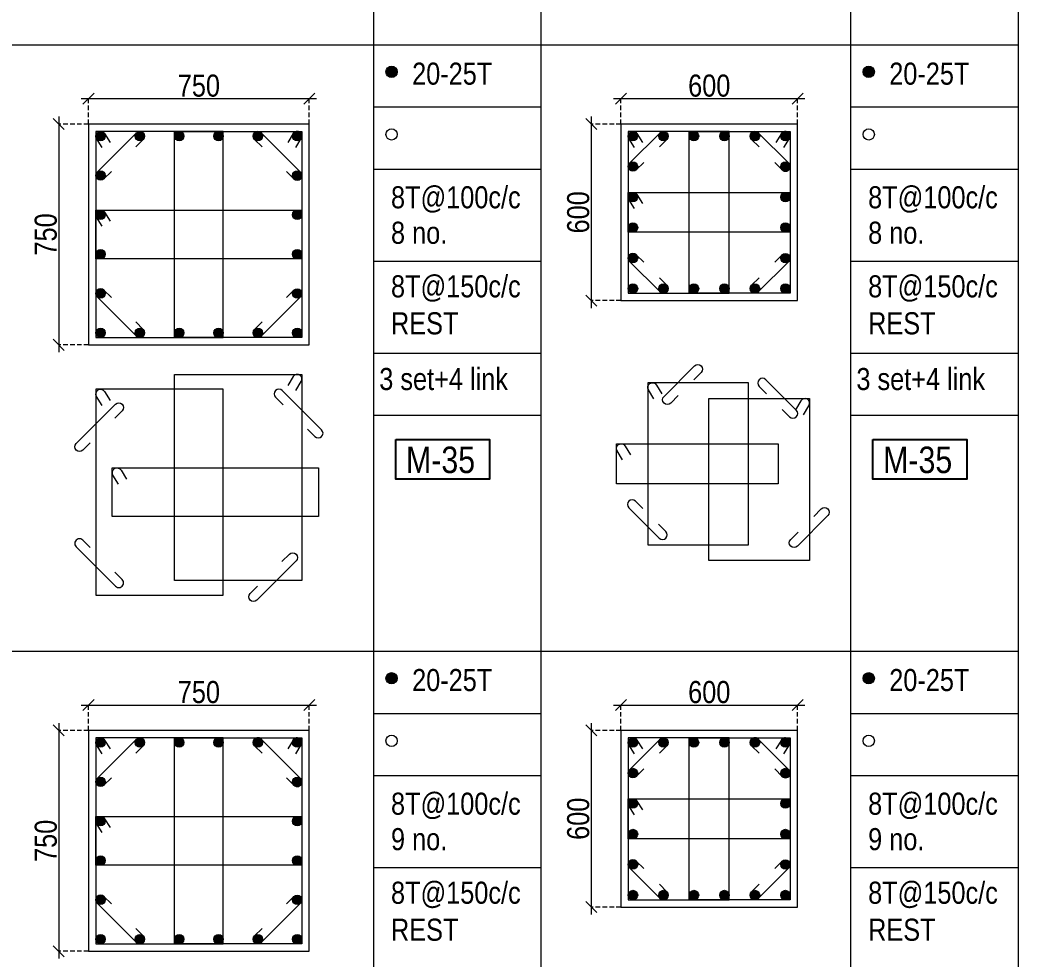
# Model space of a CAD drawing. Header units: millimetres. Extents: x 1112055 to 3390982, y -148532 to 766891.
# Drawn here: x 2362437 to 2375998, y 639313 to 652073 of the extents above; entities that cross this region are included whole.
import ezdxf
from ezdxf.enums import TextEntityAlignment as Align

# ---------------------------------------------------------------- set-up
doc = ezdxf.new("R2010")
doc.units = ezdxf.units.MM
doc.header["$PDMODE"] = 35
doc.header["$PDSIZE"] = -25
doc.linetypes.add('DASHED2', pattern=[0.375, 0.25, -0.125])
doc.linetypes.add('Hidden', pattern=[9.525, 6.35, -3.175])
for name, color, linetype, lineweight in [('B COL. SIZE DIM', 220, 'Continuous', 25), ('B COLSCH', 204, 'Continuous', 20), ('B COLUMN', 1, 'Hidden', 9), ('B STEEL', 34, 'Continuous', 15)]:
    doc.layers.add(name, color=color, linetype=linetype, lineweight=lineweight)
doc.layers.add('B TEXT', color=7, linetype='Continuous')
doc.styles.add('dim inside', font='romans.shx', dxfattribs={"width": 0.8, "height": 125})
doc.styles.add('SWINC', font='swissc.ttf')
doc.dimstyles.new('dim inside', dxfattribs={"dimtxt": 125, "dimasz": 100, "dimexe": 0, "dimexo": 0, "dimgap": 10, "dimtad": 0, "dimdec": 0, "dimzin": 0, "dimdsep": 46, "dimtxsty": 'dim inside', "dimblk": 'SMALL', "dimcen": 0.09, "dimadec": 0, "dimazin": 0, "dimtfac": 1, "dimtdec": 0, "dimtofl": 0, "dimtmove": 0, "dimatfit": 3, "dimfxl": 1, "dimtolj": 1, "dimtzin": 0, "dimarcsym": 2})

# ---------------------------------------------------------------- blocks, each defined once
blk = doc.blocks.new('_Oblique')
at = {"color": 0, "linetype": 'ByBlock', "lineweight": -2}
blk.add_line((-0.5, -0.5), (0.5, 0.5), dxfattribs=at)
blk = doc.blocks.new('*D3290')
at = {"layer": 'B COL. SIZE DIM', "color": 250, "lineweight": 9, "ltscale": 250, "transparency": 16777216}
blk.add_line((2370502, 642764), (2373102, 642764), dxfattribs=at)
at = {"layer": 'B COL. SIZE DIM', "color": 250, "linetype": 'DASHED2', "lineweight": 9, "ltscale": 250, "transparency": 16777216}
for p, q in [((2370602, 642419), (2370602, 642764)), ((2373002, 642419), (2373002, 642764))]:
    blk.add_line(p, q, dxfattribs=at)
at = {"layer": 'Defpoints', "color": 0, "transparency": 16777216}
for p in [(2373002, 642764), (2370602, 642419), (2373002, 642419)]:
    blk.add_point(p, dxfattribs=at)
at = {"layer": 'B COL. SIZE DIM', "color": 250, "lineweight": 9, "transparency": 16777216, "xscale": 150, "yscale": 150, "zscale": 150, "rotation": 180}
blk.add_blockref('_Oblique', (2370602, 642764), dxfattribs=at)
at = {"layer": 'B COL. SIZE DIM', "color": 250, "lineweight": 9, "transparency": 16777216, "xscale": 150, "yscale": 150, "zscale": 150}
blk.add_blockref('_Oblique', (2373002, 642764), dxfattribs=at)
at = {"layer": 'B COL. SIZE DIM', "color": 6, "transparency": 16777216, "insert": (2371802, 642939), "char_height": 300, "attachment_point": 5, "style": 'SWINC'}
blk.add_mtext('\\A1;600', dxfattribs=at)
blk = doc.blocks.new('*D3291')
at = {"layer": 'B COL. SIZE DIM', "color": 250, "lineweight": 9, "ltscale": 250, "transparency": 16777216}
blk.add_line((2370198, 642519), (2370198, 639919), dxfattribs=at)
at = {"layer": 'B COL. SIZE DIM', "color": 250, "linetype": 'DASHED2', "lineweight": 9, "ltscale": 250, "transparency": 16777216}
for p, q in [((2370602, 642419), (2370198, 642419)), ((2370602, 640019), (2370198, 640019))]:
    blk.add_line(p, q, dxfattribs=at)
at = {"layer": 'Defpoints', "color": 0, "transparency": 16777216}
for p in [(2370602, 642419), (2370198, 640019), (2370602, 640019)]:
    blk.add_point(p, dxfattribs=at)
at = {"layer": 'B COL. SIZE DIM', "color": 250, "lineweight": 9, "transparency": 16777216, "xscale": 150, "yscale": 150, "zscale": 150}
for p, rotation in [((2370198, 642419), 90), ((2370198, 640019), 270)]:
    blk.add_blockref('_Oblique', p, dxfattribs=dict(at, rotation=rotation))
at = {"layer": 'B COL. SIZE DIM', "color": 6, "transparency": 16777216, "insert": (2370023, 641219), "char_height": 300, "attachment_point": 5, "rotation": 90, "style": 'SWINC'}
blk.add_mtext('\\A1;600', dxfattribs=at)
blk = doc.blocks.new('*D3292')
at = {"layer": 'B COL. SIZE DIM', "color": 250, "lineweight": 9, "ltscale": 250, "transparency": 16777216}
blk.add_line((2370502, 651004), (2373102, 651004), dxfattribs=at)
at = {"layer": 'B COL. SIZE DIM', "color": 250, "linetype": 'DASHED2', "lineweight": 9, "ltscale": 250, "transparency": 16777216}
for p, q in [((2370602, 650659), (2370602, 651004)), ((2373002, 650659), (2373002, 651004))]:
    blk.add_line(p, q, dxfattribs=at)
at = {"layer": 'Defpoints', "color": 0, "transparency": 16777216}
for p in [(2373002, 651004), (2370602, 650659), (2373002, 650659)]:
    blk.add_point(p, dxfattribs=at)
at = {"layer": 'B COL. SIZE DIM', "color": 250, "lineweight": 9, "transparency": 16777216, "xscale": 150, "yscale": 150, "zscale": 150, "rotation": 180}
blk.add_blockref('_Oblique', (2370602, 651004), dxfattribs=at)
at = {"layer": 'B COL. SIZE DIM', "color": 250, "lineweight": 9, "transparency": 16777216, "xscale": 150, "yscale": 150, "zscale": 150}
blk.add_blockref('_Oblique', (2373002, 651004), dxfattribs=at)
at = {"layer": 'B COL. SIZE DIM', "color": 6, "transparency": 16777216, "insert": (2371802, 651179), "char_height": 300, "attachment_point": 5, "style": 'SWINC'}
blk.add_mtext('\\A1;600', dxfattribs=at)
blk = doc.blocks.new('*D3293')
at = {"layer": 'B COL. SIZE DIM', "color": 250, "lineweight": 9, "ltscale": 250, "transparency": 16777216}
blk.add_line((2370198, 650759), (2370198, 648159), dxfattribs=at)
at = {"layer": 'B COL. SIZE DIM', "color": 250, "linetype": 'DASHED2', "lineweight": 9, "ltscale": 250, "transparency": 16777216}
for p, q in [((2370602, 650659), (2370198, 650659)), ((2370602, 648259), (2370198, 648259))]:
    blk.add_line(p, q, dxfattribs=at)
at = {"layer": 'Defpoints', "color": 0, "transparency": 16777216}
for p in [(2370602, 650659), (2370198, 648259), (2370602, 648259)]:
    blk.add_point(p, dxfattribs=at)
at = {"layer": 'B COL. SIZE DIM', "color": 250, "lineweight": 9, "transparency": 16777216, "xscale": 150, "yscale": 150, "zscale": 150}
for p, rotation in [((2370198, 650659), 90), ((2370198, 648259), 270)]:
    blk.add_blockref('_Oblique', p, dxfattribs=dict(at, rotation=rotation))
at = {"layer": 'B COL. SIZE DIM', "color": 6, "transparency": 16777216, "insert": (2370023, 649459), "char_height": 300, "attachment_point": 5, "rotation": 90, "style": 'SWINC'}
blk.add_mtext('\\A1;600', dxfattribs=at)
blk = doc.blocks.new('*D3302')
at = {"layer": 'B COL. SIZE DIM', "color": 250, "lineweight": 9, "ltscale": 250, "transparency": 16777216}
blk.add_line((2363268, 642764), (2366468, 642764), dxfattribs=at)
at = {"layer": 'B COL. SIZE DIM', "color": 250, "linetype": 'DASHED2', "lineweight": 9, "ltscale": 250, "transparency": 16777216}
for p, q in [((2363368, 642419), (2363368, 642764)), ((2366368, 642419), (2366368, 642764))]:
    blk.add_line(p, q, dxfattribs=at)
at = {"layer": 'Defpoints', "color": 0, "transparency": 16777216}
for p in [(2366368, 642764), (2363368, 642419), (2366368, 642419)]:
    blk.add_point(p, dxfattribs=at)
at = {"layer": 'B COL. SIZE DIM', "color": 250, "lineweight": 9, "transparency": 16777216, "xscale": 150, "yscale": 150, "zscale": 150, "rotation": 180}
blk.add_blockref('_Oblique', (2363368, 642764), dxfattribs=at)
at = {"layer": 'B COL. SIZE DIM', "color": 250, "lineweight": 9, "transparency": 16777216, "xscale": 150, "yscale": 150, "zscale": 150}
blk.add_blockref('_Oblique', (2366368, 642764), dxfattribs=at)
at = {"layer": 'B COL. SIZE DIM', "color": 6, "transparency": 16777216, "insert": (2364868, 642939), "char_height": 300, "attachment_point": 5, "style": 'SWINC'}
blk.add_mtext('\\A1;750', dxfattribs=at)
blk = doc.blocks.new('*D3303')
at = {"layer": 'B COL. SIZE DIM', "color": 250, "lineweight": 9, "ltscale": 250, "transparency": 16777216}
blk.add_line((2362964, 642519), (2362964, 639319), dxfattribs=at)
at = {"layer": 'B COL. SIZE DIM', "color": 250, "linetype": 'DASHED2', "lineweight": 9, "ltscale": 250, "transparency": 16777216}
for p, q in [((2363368, 642419), (2362964, 642419)), ((2363368, 639419), (2362964, 639419))]:
    blk.add_line(p, q, dxfattribs=at)
at = {"layer": 'Defpoints', "color": 0, "transparency": 16777216}
for p in [(2363368, 642419), (2362964, 639419), (2363368, 639419)]:
    blk.add_point(p, dxfattribs=at)
at = {"layer": 'B COL. SIZE DIM', "color": 250, "lineweight": 9, "transparency": 16777216, "xscale": 150, "yscale": 150, "zscale": 150}
for p, rotation in [((2362964, 642419), 90), ((2362964, 639419), 270)]:
    blk.add_blockref('_Oblique', p, dxfattribs=dict(at, rotation=rotation))
at = {"layer": 'B COL. SIZE DIM', "color": 6, "transparency": 16777216, "insert": (2362789, 640919), "char_height": 300, "attachment_point": 5, "rotation": 90, "style": 'SWINC'}
blk.add_mtext('\\A1;750', dxfattribs=at)
blk = doc.blocks.new('*D3304')
at = {"layer": 'B COL. SIZE DIM', "color": 250, "lineweight": 9, "ltscale": 250, "transparency": 16777216}
blk.add_line((2363268, 651004), (2366468, 651004), dxfattribs=at)
at = {"layer": 'B COL. SIZE DIM', "color": 250, "linetype": 'DASHED2', "lineweight": 9, "ltscale": 250, "transparency": 16777216}
for p, q in [((2363368, 650659), (2363368, 651004)), ((2366368, 650659), (2366368, 651004))]:
    blk.add_line(p, q, dxfattribs=at)
at = {"layer": 'Defpoints', "color": 0, "transparency": 16777216}
for p in [(2366368, 651004), (2363368, 650659), (2366368, 650659)]:
    blk.add_point(p, dxfattribs=at)
at = {"layer": 'B COL. SIZE DIM', "color": 250, "lineweight": 9, "transparency": 16777216, "xscale": 150, "yscale": 150, "zscale": 150, "rotation": 180}
blk.add_blockref('_Oblique', (2363368, 651004), dxfattribs=at)
at = {"layer": 'B COL. SIZE DIM', "color": 250, "lineweight": 9, "transparency": 16777216, "xscale": 150, "yscale": 150, "zscale": 150}
blk.add_blockref('_Oblique', (2366368, 651004), dxfattribs=at)
at = {"layer": 'B COL. SIZE DIM', "color": 6, "transparency": 16777216, "insert": (2364868, 651179), "char_height": 300, "attachment_point": 5, "style": 'SWINC'}
blk.add_mtext('\\A1;750', dxfattribs=at)
blk = doc.blocks.new('*D3305')
at = {"layer": 'B COL. SIZE DIM', "color": 250, "lineweight": 9, "ltscale": 250, "transparency": 16777216}
blk.add_line((2362964, 650759), (2362964, 647559), dxfattribs=at)
at = {"layer": 'B COL. SIZE DIM', "color": 250, "linetype": 'DASHED2', "lineweight": 9, "ltscale": 250, "transparency": 16777216}
for p, q in [((2363368, 650659), (2362964, 650659)), ((2363368, 647659), (2362964, 647659))]:
    blk.add_line(p, q, dxfattribs=at)
at = {"layer": 'Defpoints', "color": 0, "transparency": 16777216}
for p in [(2363368, 650659), (2362964, 647659), (2363368, 647659)]:
    blk.add_point(p, dxfattribs=at)
at = {"layer": 'B COL. SIZE DIM', "color": 250, "lineweight": 9, "transparency": 16777216, "xscale": 150, "yscale": 150, "zscale": 150}
for p, rotation in [((2362964, 650659), 90), ((2362964, 647659), 270)]:
    blk.add_blockref('_Oblique', p, dxfattribs=dict(at, rotation=rotation))
at = {"layer": 'B COL. SIZE DIM', "color": 6, "transparency": 16777216, "insert": (2362789, 649159), "char_height": 300, "attachment_point": 5, "rotation": 90, "style": 'SWINC'}
blk.add_mtext('\\A1;750', dxfattribs=at)

msp = doc.modelspace()

# ---------------------------------------------------------------- hatches: boundary and pattern name
at = {"layer": 'B STEEL', "lineweight": 9, "ltscale": 0.5}
h = msp.add_hatch(color=34, dxfattribs=at)
edge = h.paths.add_edge_path()
edge.add_arc((2367486.5, 651368.1), 76.8, 0, 360)
h = msp.add_hatch(color=34, dxfattribs=at)
edge = h.paths.add_edge_path()
edge.add_arc((2373969.5, 651368.1), 76.8, 0, 360)
h = msp.add_hatch(color=34, dxfattribs=at)
edge = h.paths.add_edge_path()
edge.add_arc((2363532.2, 650494.9), 64, 0, 360)
at = {"layer": 'B STEEL'}
h = msp.add_hatch(color=34, dxfattribs=at)
edge = h.paths.add_edge_path()
edge.add_arc((2364066.6, 650494.9), 64, 0, 360)
h = msp.add_hatch(color=34, dxfattribs=at)
edge = h.paths.add_edge_path()
edge.add_arc((2364601, 650494.9), 64, 0, 360)
h = msp.add_hatch(color=34, dxfattribs=at)
edge = h.paths.add_edge_path()
edge.add_arc((2365135.4, 650494.9), 64, 0, 360)
h = msp.add_hatch(color=34, dxfattribs=at)
edge = h.paths.add_edge_path()
edge.add_arc((2365669.8, 650494.9), 64, 0, 360)
at = {"layer": 'B STEEL', "lineweight": 9, "ltscale": 0.5}
h = msp.add_hatch(color=34, dxfattribs=at)
edge = h.paths.add_edge_path()
edge.add_arc((2366204.2, 650494.9), 64, 180, 540, ccw=False)
h = msp.add_hatch(color=34, dxfattribs=at)
edge = h.paths.add_edge_path()
edge.add_arc((2370765.7, 650494.9), 64, 0, 360)
h = msp.add_hatch(color=34, dxfattribs=at)
edge = h.paths.add_edge_path()
edge.add_arc((2371180.1, 650494.9), 64, 180, 540, ccw=False)
at = {"layer": 'B STEEL'}
h = msp.add_hatch(color=34, dxfattribs=at)
edge = h.paths.add_edge_path()
edge.add_arc((2371594.5, 650494.9), 64, 0, 360)
h = msp.add_hatch(color=34, dxfattribs=at)
edge = h.paths.add_edge_path()
edge.add_arc((2372008.9, 650494.9), 64, 0, 360)
at = {"layer": 'B STEEL', "lineweight": 9, "ltscale": 0.5}
h = msp.add_hatch(color=34, dxfattribs=at)
edge = h.paths.add_edge_path()
edge.add_arc((2372423.3, 650494.9), 64, 180, 540, ccw=False)
h = msp.add_hatch(color=34, dxfattribs=at)
edge = h.paths.add_edge_path()
edge.add_arc((2372837.7, 650494.9), 64, 180, 540, ccw=False)
h = msp.add_hatch(color=34, dxfattribs=at)
edge = h.paths.add_edge_path()
edge.add_arc((2370765.7, 650080.5), 64, 0, 360)
h = msp.add_hatch(color=34, dxfattribs=at)
edge = h.paths.add_edge_path()
edge.add_arc((2372837.7, 650080.5), 64, 180, 540, ccw=False)
at = {"layer": 'B STEEL'}
h = msp.add_hatch(color=34, dxfattribs=at)
edge = h.paths.add_edge_path()
edge.add_arc((2363532.2, 649960.5), 64, 0, 360)
h = msp.add_hatch(color=34, dxfattribs=at)
edge = h.paths.add_edge_path()
edge.add_arc((2366204.2, 649960.5), 64, 0, 360)
h = msp.add_hatch(color=34, dxfattribs=at)
edge = h.paths.add_edge_path()
edge.add_arc((2370765.7, 649666.1), 64, 0, 360)
h = msp.add_hatch(color=34, dxfattribs=at)
edge = h.paths.add_edge_path()
edge.add_arc((2372837.7, 649666.1), 64, 0, 360)
h = msp.add_hatch(color=34, dxfattribs=at)
edge = h.paths.add_edge_path()
edge.add_arc((2363532.2, 649426.1), 64, 0, 360)
h = msp.add_hatch(color=34, dxfattribs=at)
edge = h.paths.add_edge_path()
edge.add_arc((2366204.2, 649426.1), 64, 0, 360)
h = msp.add_hatch(color=34, dxfattribs=at)
edge = h.paths.add_edge_path()
edge.add_arc((2370765.7, 649251.7), 64, 0, 360)
h = msp.add_hatch(color=34, dxfattribs=at)
edge = h.paths.add_edge_path()
edge.add_arc((2372837.7, 649251.7), 64, 0, 360)
h = msp.add_hatch(color=34, dxfattribs=at)
edge = h.paths.add_edge_path()
edge.add_arc((2363532.2, 648891.7), 64, 0, 360)
h = msp.add_hatch(color=34, dxfattribs=at)
edge = h.paths.add_edge_path()
edge.add_arc((2366204.2, 648891.7), 64, 0, 360)
at = {"layer": 'B STEEL', "lineweight": 9, "ltscale": 0.5}
h = msp.add_hatch(color=34, dxfattribs=at)
edge = h.paths.add_edge_path()
edge.add_arc((2370765.7, 648837.4), 64, 0, 360)
h = msp.add_hatch(color=34, dxfattribs=at)
edge = h.paths.add_edge_path()
edge.add_arc((2372837.7, 648837.4), 64, 180, 540, ccw=False)
h = msp.add_hatch(color=34, dxfattribs=at)
edge = h.paths.add_edge_path()
edge.add_arc((2370765.7, 648423), 64, 0, 360, ccw=False)
h = msp.add_hatch(color=34, dxfattribs=at)
edge = h.paths.add_edge_path()
edge.add_arc((2371180.1, 648423), 64, -180, 180)
at = {"layer": 'B STEEL'}
h = msp.add_hatch(color=34, dxfattribs=at)
edge = h.paths.add_edge_path()
edge.add_arc((2371594.5, 648423), 64, 0, 360)
h = msp.add_hatch(color=34, dxfattribs=at)
edge = h.paths.add_edge_path()
edge.add_arc((2372008.9, 648423), 64, 0, 360)
at = {"layer": 'B STEEL', "lineweight": 9, "ltscale": 0.5}
h = msp.add_hatch(color=34, dxfattribs=at)
edge = h.paths.add_edge_path()
edge.add_arc((2372423.3, 648423), 64, -180, 180)
h = msp.add_hatch(color=34, dxfattribs=at)
edge = h.paths.add_edge_path()
edge.add_arc((2372837.7, 648423), 64, -180, 180)
at = {"layer": 'B STEEL'}
h = msp.add_hatch(color=34, dxfattribs=at)
edge = h.paths.add_edge_path()
edge.add_arc((2363532.2, 648357.4), 64, 0, 360)
h = msp.add_hatch(color=34, dxfattribs=at)
edge = h.paths.add_edge_path()
edge.add_arc((2366204.2, 648357.4), 64, 0, 360)
at = {"layer": 'B STEEL', "lineweight": 9, "ltscale": 0.5}
h = msp.add_hatch(color=34, dxfattribs=at)
edge = h.paths.add_edge_path()
edge.add_arc((2363532.2, 647823), 64, 0, 360, ccw=False)
at = {"layer": 'B STEEL'}
h = msp.add_hatch(color=34, dxfattribs=at)
edge = h.paths.add_edge_path()
edge.add_arc((2364066.6, 647823), 64, 0, 360)
h = msp.add_hatch(color=34, dxfattribs=at)
edge = h.paths.add_edge_path()
edge.add_arc((2364601, 647823), 64, 0, 360)
h = msp.add_hatch(color=34, dxfattribs=at)
edge = h.paths.add_edge_path()
edge.add_arc((2365135.4, 647823), 64, 0, 360)
h = msp.add_hatch(color=34, dxfattribs=at)
edge = h.paths.add_edge_path()
edge.add_arc((2365669.8, 647823), 64, 0, 360)
at = {"layer": 'B STEEL', "lineweight": 9, "ltscale": 0.5}
h = msp.add_hatch(color=34, dxfattribs=at)
edge = h.paths.add_edge_path()
edge.add_arc((2366204.2, 647823), 64, -180, 180)
h = msp.add_hatch(color=34, dxfattribs=at)
edge = h.paths.add_edge_path()
edge.add_arc((2367486.5, 643128.3), 76.8, 0, 360)
h = msp.add_hatch(color=34, dxfattribs=at)
edge = h.paths.add_edge_path()
edge.add_arc((2373969.5, 643128.3), 76.8, 0, 360)
h = msp.add_hatch(color=34, dxfattribs=at)
edge = h.paths.add_edge_path()
edge.add_arc((2363532.2, 642255.1), 64, 0, 360)
at = {"layer": 'B STEEL'}
h = msp.add_hatch(color=34, dxfattribs=at)
edge = h.paths.add_edge_path()
edge.add_arc((2364066.6, 642255.1), 64, 0, 360)
h = msp.add_hatch(color=34, dxfattribs=at)
edge = h.paths.add_edge_path()
edge.add_arc((2364601, 642255.1), 64, 0, 360)
h = msp.add_hatch(color=34, dxfattribs=at)
edge = h.paths.add_edge_path()
edge.add_arc((2365135.4, 642255.1), 64, 0, 360)
h = msp.add_hatch(color=34, dxfattribs=at)
edge = h.paths.add_edge_path()
edge.add_arc((2365669.8, 642255.1), 64, 0, 360)
at = {"layer": 'B STEEL', "lineweight": 9, "ltscale": 0.5}
h = msp.add_hatch(color=34, dxfattribs=at)
edge = h.paths.add_edge_path()
edge.add_arc((2366204.2, 642255.1), 64, 180, 540, ccw=False)
h = msp.add_hatch(color=34, dxfattribs=at)
edge = h.paths.add_edge_path()
edge.add_arc((2370765.7, 642255.1), 64, 0, 360)
h = msp.add_hatch(color=34, dxfattribs=at)
edge = h.paths.add_edge_path()
edge.add_arc((2371180.1, 642255.1), 64, 180, 540, ccw=False)
at = {"layer": 'B STEEL'}
h = msp.add_hatch(color=34, dxfattribs=at)
edge = h.paths.add_edge_path()
edge.add_arc((2371594.5, 642255.1), 64, 0, 360)
h = msp.add_hatch(color=34, dxfattribs=at)
edge = h.paths.add_edge_path()
edge.add_arc((2372008.9, 642255.1), 64, 0, 360)
at = {"layer": 'B STEEL', "lineweight": 9, "ltscale": 0.5}
h = msp.add_hatch(color=34, dxfattribs=at)
edge = h.paths.add_edge_path()
edge.add_arc((2372423.3, 642255.1), 64, 180, 540, ccw=False)
h = msp.add_hatch(color=34, dxfattribs=at)
edge = h.paths.add_edge_path()
edge.add_arc((2372837.7, 642255.1), 64, 180, 540, ccw=False)
h = msp.add_hatch(color=34, dxfattribs=at)
edge = h.paths.add_edge_path()
edge.add_arc((2370765.7, 641840.7), 64, 0, 360)
h = msp.add_hatch(color=34, dxfattribs=at)
edge = h.paths.add_edge_path()
edge.add_arc((2372837.7, 641840.7), 64, 180, 540, ccw=False)
at = {"layer": 'B STEEL'}
h = msp.add_hatch(color=34, dxfattribs=at)
edge = h.paths.add_edge_path()
edge.add_arc((2363532.2, 641720.7), 64, 0, 360)
h = msp.add_hatch(color=34, dxfattribs=at)
edge = h.paths.add_edge_path()
edge.add_arc((2366204.2, 641720.7), 64, 0, 360)
h = msp.add_hatch(color=34, dxfattribs=at)
edge = h.paths.add_edge_path()
edge.add_arc((2370765.7, 641426.3), 64, 0, 360)
h = msp.add_hatch(color=34, dxfattribs=at)
edge = h.paths.add_edge_path()
edge.add_arc((2372837.7, 641426.3), 64, 0, 360)
h = msp.add_hatch(color=34, dxfattribs=at)
edge = h.paths.add_edge_path()
edge.add_arc((2363532.2, 641186.3), 64, 0, 360)
h = msp.add_hatch(color=34, dxfattribs=at)
edge = h.paths.add_edge_path()
edge.add_arc((2366204.2, 641186.3), 64, 0, 360)
h = msp.add_hatch(color=34, dxfattribs=at)
edge = h.paths.add_edge_path()
edge.add_arc((2370765.7, 641011.9), 64, 0, 360)
h = msp.add_hatch(color=34, dxfattribs=at)
edge = h.paths.add_edge_path()
edge.add_arc((2372837.7, 641011.9), 64, 0, 360)
h = msp.add_hatch(color=34, dxfattribs=at)
edge = h.paths.add_edge_path()
edge.add_arc((2363532.2, 640651.9), 64, 0, 360)
h = msp.add_hatch(color=34, dxfattribs=at)
edge = h.paths.add_edge_path()
edge.add_arc((2366204.2, 640651.9), 64, 0, 360)
at = {"layer": 'B STEEL', "lineweight": 9, "ltscale": 0.5}
h = msp.add_hatch(color=34, dxfattribs=at)
edge = h.paths.add_edge_path()
edge.add_arc((2370765.7, 640597.5), 64, 0, 360)
h = msp.add_hatch(color=34, dxfattribs=at)
edge = h.paths.add_edge_path()
edge.add_arc((2372837.7, 640597.5), 64, 180, 540, ccw=False)
h = msp.add_hatch(color=34, dxfattribs=at)
edge = h.paths.add_edge_path()
edge.add_arc((2370765.7, 640183.1), 64, 0, 360, ccw=False)
h = msp.add_hatch(color=34, dxfattribs=at)
edge = h.paths.add_edge_path()
edge.add_arc((2371180.1, 640183.1), 64, -180, 180)
at = {"layer": 'B STEEL'}
h = msp.add_hatch(color=34, dxfattribs=at)
edge = h.paths.add_edge_path()
edge.add_arc((2371594.5, 640183.1), 64, 0, 360)
h = msp.add_hatch(color=34, dxfattribs=at)
edge = h.paths.add_edge_path()
edge.add_arc((2372008.9, 640183.1), 64, 0, 360)
at = {"layer": 'B STEEL', "lineweight": 9, "ltscale": 0.5}
h = msp.add_hatch(color=34, dxfattribs=at)
edge = h.paths.add_edge_path()
edge.add_arc((2372423.3, 640183.1), 64, -180, 180)
h = msp.add_hatch(color=34, dxfattribs=at)
edge = h.paths.add_edge_path()
edge.add_arc((2372837.7, 640183.1), 64, -180, 180)
at = {"layer": 'B STEEL'}
h = msp.add_hatch(color=34, dxfattribs=at)
edge = h.paths.add_edge_path()
edge.add_arc((2363532.2, 640117.5), 64, 0, 360)
h = msp.add_hatch(color=34, dxfattribs=at)
edge = h.paths.add_edge_path()
edge.add_arc((2366204.2, 640117.5), 64, 0, 360)
at = {"layer": 'B STEEL', "lineweight": 9, "ltscale": 0.5}
h = msp.add_hatch(color=34, dxfattribs=at)
edge = h.paths.add_edge_path()
edge.add_arc((2363532.2, 639583.1), 64, 0, 360, ccw=False)
at = {"layer": 'B STEEL'}
h = msp.add_hatch(color=34, dxfattribs=at)
edge = h.paths.add_edge_path()
edge.add_arc((2364066.6, 639583.1), 64, 0, 360)
h = msp.add_hatch(color=34, dxfattribs=at)
edge = h.paths.add_edge_path()
edge.add_arc((2364601, 639583.1), 64, 0, 360)
h = msp.add_hatch(color=34, dxfattribs=at)
edge = h.paths.add_edge_path()
edge.add_arc((2365135.4, 639583.1), 64, 0, 360)
h = msp.add_hatch(color=34, dxfattribs=at)
edge = h.paths.add_edge_path()
edge.add_arc((2365669.8, 639583.1), 64, 0, 360)
at = {"layer": 'B STEEL', "lineweight": 9, "ltscale": 0.5}
h = msp.add_hatch(color=34, dxfattribs=at)
edge = h.paths.add_edge_path()
edge.add_arc((2366204.2, 639583.1), 64, -180, 180)

# ---------------------------------------------------------------- linework, layer by layer
at = {"layer": 'B COLSCH', "color": 250, "lineweight": 0}
for p, q in [((2375997.6, 677775), (2375997.6, 618141.8)), ((2367240.3, 676456), (2367240.3, 627016.9)), ((2369514.6, 676456), (2369514.6, 618141.8)), ((2373723.2, 676456), (2373723.2, 627016.9)), ((2203002.6, 651736.4), (2375997.6, 651736.4)), ((2367240.3, 650891.4), (2369514.6, 650891.4)), ((2373723.2, 650891.4), (2375997.6, 650891.4)), ((2367240.3, 650046.4), (2369514.6, 650046.4)), ((2373723.2, 650046.4), (2375997.6, 650046.4)), ((2367240.3, 648796.7), (2369514.6, 648796.7)), ((2373723.2, 648796.7), (2375997.6, 648796.7)), ((2367240.3, 647546.9), (2369514.6, 647546.9)), ((2373723.2, 647546.9), (2375997.6, 647546.9)), ((2367240.3, 646701.9), (2369514.6, 646701.9)), ((2373723.2, 646701.9), (2375997.6, 646701.9)), ((2203002.6, 643496.6), (2375997.6, 643496.6)), ((2367240.3, 642651.6), (2369514.6, 642651.6)), ((2373723.2, 642651.6), (2375997.6, 642651.6)), ((2367240.3, 641806.6), (2369514.6, 641806.6)), ((2373723.2, 641806.6), (2375997.6, 641806.6)), ((2367240.3, 640556.8), (2369514.6, 640556.8)), ((2373723.2, 640556.8), (2375997.6, 640556.8))]:
    msp.add_line(p, q, dxfattribs=at)
at = {"layer": 'B COLUMN', "color": 1, "linetype": 'ByBlock', "lineweight": 20}
for points in [[(2363368.2, 647658.9), (2366368.2, 647658.9), (2366368.2, 650658.9), (2363368.2, 650658.9)], [(2370601.7, 648258.9), (2373001.7, 648258.9), (2373001.7, 650658.9), (2370601.7, 650658.9)], [(2363368.2, 639419.1), (2366368.2, 639419.1), (2366368.2, 642419.1), (2363368.2, 642419.1)], [(2370601.7, 640019.1), (2373001.7, 640019.1), (2373001.7, 642419.1), (2370601.7, 642419.1)]]:
    msp.add_lwpolyline(points, close=True, dxfattribs=at)
at = {"layer": 'B STEEL', "color": 34, "lineweight": 9, "ltscale": 0.5}
for points in [[(2363468.2, 647758.9), (2365199.4, 647758.9), (2365199.4, 650558.9), (2363468.2, 650558.9)], [(2366268.2, 647758.9), (2364537, 647758.9), (2364537, 650558.9), (2366268.2, 650558.9)], [(2370701.7, 648358.9), (2372072.9, 648358.9), (2372072.9, 650558.9), (2370701.7, 650558.9)], [(2372901.7, 648358.9), (2371530.5, 648358.9), (2371530.5, 650558.9), (2372901.7, 650558.9)], [(2370701.7, 649730.2), (2372901.7, 649730.2), (2372901.7, 649187.7), (2370701.7, 649187.7)], [(2363468.2, 649490.2), (2366268.2, 649490.2), (2366268.2, 648827.7), (2363468.2, 648827.7)], [(2366268.2, 644457.8), (2364537, 644457.8), (2364537, 647257.8), (2366268.2, 647257.8)], [(2370965.7, 644943.4), (2372336.9, 644943.4), (2372336.9, 647143.4), (2370965.7, 647143.4)], [(2363468.2, 644255.4), (2365199.4, 644255.4), (2365199.4, 647055.4), (2363468.2, 647055.4)], [(2373165.7, 644728.8), (2371794.5, 644728.8), (2371794.5, 646928.8), (2373165.7, 646928.8)], [(2370539.8, 646314.6), (2372739.8, 646314.6), (2372739.8, 645772.1), (2370539.8, 645772.1)], [(2363691.3, 645986.6), (2366491.3, 645986.6), (2366491.3, 645324.2), (2363691.3, 645324.2)], [(2363468.2, 639519.1), (2365199.4, 639519.1), (2365199.4, 642319.1), (2363468.2, 642319.1)], [(2366268.2, 639519.1), (2364537, 639519.1), (2364537, 642319.1), (2366268.2, 642319.1)], [(2370701.7, 640119.1), (2372072.9, 640119.1), (2372072.9, 642319.1), (2370701.7, 642319.1)], [(2372901.7, 640119.1), (2371530.5, 640119.1), (2371530.5, 642319.1), (2372901.7, 642319.1)], [(2370701.7, 641490.3), (2372901.7, 641490.3), (2372901.7, 640947.9), (2370701.7, 640947.9)], [(2363468.2, 641250.3), (2366268.2, 641250.3), (2366268.2, 640587.9), (2363468.2, 640587.9)]]:
    msp.add_lwpolyline(points, close=True, dxfattribs=at)
for points in [[(2363552.4, 650339.9), (2363477.7, 650461.4, -1), (2363586.7, 650528.5), (2363661.5, 650407)], [(2363678.3, 650016.1), (2363577.5, 649915.3, -1), (2363486.9, 650005.8), (2364021.3, 650540.2, -1), (2364111.9, 650449.7), (2364011, 650348.8)], [(2366058, 650016.1), (2366158.9, 649915.3, 1), (2366249.4, 650005.8), (2365715, 650540.2, 1), (2365624.5, 650449.7), (2365725.4, 650348.8)], [(2366183.9, 650339.9), (2366258.7, 650461.4, 1), (2366149.6, 650528.5), (2366074.9, 650407)], [(2370786, 650339.9), (2370711.2, 650461.4, -1), (2370820.3, 650528.5), (2370895, 650407)], [(2370911.9, 650136.1), (2370811, 650035.3, -1), (2370720.5, 650125.8), (2371134.9, 650540.2, -1), (2371225.4, 650449.7), (2371124.5, 650348.8)], [(2372691.6, 650136.1), (2372792.4, 650035.3, 1), (2372883, 650125.8), (2372468.6, 650540.2, 1), (2372378, 650449.7), (2372478.9, 650348.8)], [(2372817.5, 650339.9), (2372892.2, 650461.4, 1), (2372783.2, 650528.5), (2372708.4, 650407)], [(2370786, 649511.1), (2370711.2, 649632.6, -1), (2370820.3, 649699.7), (2370895, 649578.2)], [(2363552.4, 649271.1), (2363477.7, 649392.6, -1), (2363586.7, 649459.7), (2363661.5, 649338.2)], [(2370911.9, 648781.8), (2370811, 648882.6, 1), (2370720.5, 648792.1), (2371134.9, 648377.7, 1), (2371225.4, 648468.2), (2371124.5, 648569.1)], [(2372691.6, 648781.8), (2372792.4, 648882.6, -1), (2372883, 648792.1), (2372468.6, 648377.7, -1), (2372378, 648468.2), (2372478.9, 648569.1)], [(2363678.3, 648301.8), (2363577.5, 648402.6, 1), (2363486.9, 648312.1), (2364021.3, 647777.7, 1), (2364111.9, 647868.2), (2364011, 647969.1)], [(2366058, 648301.8), (2366158.9, 648402.6, -1), (2366249.4, 648312.1), (2365715, 647777.7, -1), (2365624.5, 647868.2), (2365725.4, 647969.1)], [(2366183.9, 647038.7), (2366258.7, 647160.2, 1), (2366149.6, 647227.3), (2366074.9, 647105.8)], [(2371378.8, 646968.8), (2371277.9, 646867.9, -1), (2371187.4, 646958.5), (2371601.8, 647372.9, -1), (2371692.3, 647282.3), (2371591.5, 647181.5)], [(2371050, 646924.3), (2370975.2, 647045.8, -1), (2371084.3, 647112.9), (2371159, 646991.4)], [(2372793.4, 646781.3), (2372894.3, 646680.4, 1), (2372984.8, 646770.9), (2372570.4, 647185.3, 1), (2372479.9, 647094.8), (2372580.8, 646993.9)], [(2363552.4, 646836.3), (2363477.7, 646957.8, -1), (2363586.7, 647024.9), (2363661.5, 646903.4)], [(2366344, 646512.6), (2366444.8, 646411.7, 1), (2366535.4, 646502.2), (2366001, 647036.6, 1), (2365910.4, 646946.1), (2366011.3, 646845.2)], [(2363392.4, 646328), (2363291.5, 646227.1, -1), (2363201, 646317.7), (2363735.4, 646852, -1), (2363825.9, 646761.5), (2363725, 646660.6)], [(2373081.4, 646709.7), (2373156.2, 646831.2, 1), (2373047.2, 646898.3), (2372972.4, 646776.8)], [(2370624, 646095.5), (2370549.3, 646217, -1), (2370658.3, 646284.1), (2370733.1, 646162.6)], [(2363775.6, 645767.5), (2363700.8, 645889, -1), (2363809.9, 645956.1), (2363884.6, 645834.6)], [(2370899.7, 645435.1), (2370798.8, 645536, 1), (2370708.3, 645445.5), (2371122.7, 645031.1, 1), (2371213.2, 645121.6), (2371112.3, 645222.5)], [(2373222, 645327.2), (2373322.8, 645428.1, -1), (2373413.4, 645337.6), (2372999, 644923.2, -1), (2372908.4, 645013.7), (2373009.3, 645114.6)], [(2363392.4, 644903.7), (2363291.5, 645004.6, 1), (2363201, 644914), (2363735.4, 644379.6, 1), (2363825.9, 644470.2), (2363725, 644571)], [(2365996.5, 644712.6), (2366097.4, 644813.4, -1), (2366187.9, 644722.9), (2365653.5, 644188.5, -1), (2365563, 644279.1), (2365663.9, 644379.9)], [(2363552.4, 642100), (2363477.7, 642221.5, -1), (2363586.7, 642288.6), (2363661.5, 642167.2)], [(2363678.3, 641776.3), (2363577.5, 641675.4, -1), (2363486.9, 641766), (2364021.3, 642300.4, -1), (2364111.9, 642209.8), (2364011, 642108.9)], [(2366058, 641776.3), (2366158.9, 641675.4, 1), (2366249.4, 641766), (2365715, 642300.4, 1), (2365624.5, 642209.8), (2365725.4, 642108.9)], [(2366183.9, 642100), (2366258.7, 642221.5, 1), (2366149.6, 642288.6), (2366074.9, 642167.2)], [(2370786, 642100), (2370711.2, 642221.5, -1), (2370820.3, 642288.6), (2370895, 642167.2)], [(2370911.9, 641896.3), (2370811, 641795.4, -1), (2370720.5, 641886), (2371134.9, 642300.4, -1), (2371225.4, 642209.8), (2371124.5, 642108.9)], [(2372691.6, 641896.3), (2372792.4, 641795.4, 1), (2372883, 641886), (2372468.6, 642300.4, 1), (2372378, 642209.8), (2372478.9, 642108.9)], [(2372817.5, 642100), (2372892.2, 642221.5, 1), (2372783.2, 642288.6), (2372708.4, 642167.2)], [(2370786, 641271.3), (2370711.2, 641392.7, -1), (2370820.3, 641459.9), (2370895, 641338.4)], [(2363552.4, 641031.3), (2363477.7, 641152.7, -1), (2363586.7, 641219.9), (2363661.5, 641098.4)], [(2370911.9, 640541.9), (2370811, 640642.8, 1), (2370720.5, 640552.2), (2371134.9, 640137.9, 1), (2371225.4, 640228.4), (2371124.5, 640329.3)], [(2372691.6, 640541.9), (2372792.4, 640642.8, -1), (2372883, 640552.2), (2372468.6, 640137.9, -1), (2372378, 640228.4), (2372478.9, 640329.3)], [(2363678.3, 640061.9), (2363577.5, 640162.8, 1), (2363486.9, 640072.2), (2364021.3, 639537.9, 1), (2364111.9, 639628.4), (2364011, 639729.3)], [(2366058, 640061.9), (2366158.9, 640162.8, -1), (2366249.4, 640072.2), (2365715, 639537.9, -1), (2365624.5, 639628.4), (2365725.4, 639729.3)]]:
    msp.add_lwpolyline(points, format="xyb", dxfattribs=at)
for centre, radius in [((2367486.5, 651368.1), 76.8), ((2373969.5, 651368.1), 76.8), ((2363532.2, 650494.9), 64), ((2364066.6, 650494.9), 64), ((2364601, 650494.9), 64), ((2365135.4, 650494.9), 64), ((2365669.8, 650494.9), 64), ((2366204.2, 650494.9), 64), ((2367486.5, 650517.8), 76.8), ((2370765.7, 650494.9), 64), ((2371180.1, 650494.9), 64), ((2371594.5, 650494.9), 64), ((2372008.9, 650494.9), 64), ((2372423.3, 650494.9), 64), ((2372837.7, 650494.9), 64), ((2373969.5, 650517.8), 76.8), ((2370765.7, 650080.5), 64), ((2372837.7, 650080.5), 64), ((2363532.2, 649960.5), 64), ((2366204.2, 649960.5), 64), ((2370765.7, 649666.1), 64), ((2372837.7, 649666.1), 64), ((2363532.2, 649426.1), 64), ((2366204.2, 649426.1), 64), ((2370765.7, 649251.7), 64), ((2372837.7, 649251.7), 64), ((2363532.2, 648891.7), 64), ((2366204.2, 648891.7), 64), ((2370765.7, 648837.4), 64), ((2372837.7, 648837.4), 64), ((2370765.7, 648423), 64), ((2371180.1, 648423), 64), ((2371594.5, 648423), 64), ((2372008.9, 648423), 64), ((2372423.3, 648423), 64), ((2372837.7, 648423), 64), ((2363532.2, 648357.4), 64), ((2366204.2, 648357.4), 64), ((2363532.2, 647823), 64), ((2364066.6, 647823), 64), ((2364601, 647823), 64), ((2365135.4, 647823), 64), ((2365669.8, 647823), 64), ((2366204.2, 647823), 64), ((2367486.5, 643128.3), 76.8), ((2373969.5, 643128.3), 76.8), ((2363532.2, 642255.1), 64), ((2364066.6, 642255.1), 64), ((2364601, 642255.1), 64), ((2365135.4, 642255.1), 64), ((2365669.8, 642255.1), 64), ((2366204.2, 642255.1), 64), ((2367486.5, 642278), 76.8), ((2370765.7, 642255.1), 64), ((2371180.1, 642255.1), 64), ((2371594.5, 642255.1), 64), ((2372008.9, 642255.1), 64), ((2372423.3, 642255.1), 64), ((2372837.7, 642255.1), 64), ((2373969.5, 642278), 76.8), ((2370765.7, 641840.7), 64), ((2372837.7, 641840.7), 64), ((2363532.2, 641720.7), 64), ((2366204.2, 641720.7), 64), ((2370765.7, 641426.3), 64), ((2372837.7, 641426.3), 64), ((2363532.2, 641186.3), 64), ((2366204.2, 641186.3), 64), ((2370765.7, 641011.9), 64), ((2372837.7, 641011.9), 64), ((2363532.2, 640651.9), 64), ((2366204.2, 640651.9), 64), ((2370765.7, 640597.5), 64), ((2372837.7, 640597.5), 64), ((2370765.7, 640183.1), 64), ((2371180.1, 640183.1), 64), ((2371594.5, 640183.1), 64), ((2372008.9, 640183.1), 64), ((2372423.3, 640183.1), 64), ((2372837.7, 640183.1), 64), ((2363532.2, 640117.5), 64), ((2366204.2, 640117.5), 64), ((2363532.2, 639583.1), 64), ((2364066.6, 639583.1), 64), ((2364601, 639583.1), 64), ((2365135.4, 639583.1), 64), ((2365669.8, 639583.1), 64), ((2366204.2, 639583.1), 64)]:
    msp.add_circle(centre, radius, dxfattribs=at)
at = {"layer": 'B TEXT', "color": 1}
for points in [[(2367543.9, 646372.9), (2368818.5, 646372.9), (2368818.5, 645834.9), (2367543.9, 645834.9)], [(2374026.8, 646372.9), (2375301.4, 646372.9), (2375301.4, 645834.9), (2374026.8, 645834.9)]]:
    msp.add_lwpolyline(points, close=True, dxfattribs=at)

# ---------------------------------------------------------------- texts
at = {"layer": 'B TEXT', "style": 'SWINC'}
for s, p in [('20-25T', (2367765.1, 651193.5)), ('20-25T', (2374248, 651193.5)), ('8T@100c/c', (2367478.1, 649513.7)), ('8T@100c/c', (2373961, 649513.7)), ('8 no.', (2367478.1, 649031.9)), ('8 no.', (2373961, 649031.9)), ('8T@150c/c', (2367478.1, 648303.8)), ('8T@150c/c', (2373961, 648303.8)), ('REST', (2367478.1, 647801.4)), ('REST', (2373961, 647801.4)), ('3 set+4 link', (2367318.5, 647044.4)), ('3 set+4 link', (2373801.4, 647044.4)), ('20-25T', (2367765.1, 642953.7)), ('20-25T', (2374248, 642953.7)), ('8T@100c/c', (2367478.1, 641273.9)), ('8T@100c/c', (2373961, 641273.9)), ('9 no.', (2367478.1, 640792.1)), ('9 no.', (2373961, 640792.1)), ('8T@150c/c', (2367478.1, 640064)), ('8T@150c/c', (2373961, 640064)), ('REST', (2367478.1, 639561.6)), ('REST', (2373961, 639561.6))]:
    msp.add_text(s, height=300, dxfattribs=at).set_placement(p)
at = {"layer": 'B TEXT', "color": 1, "style": 'SWINC'}
for p in [(2367681.3, 645808.3), (2374164.2, 645808.3)]:
    msp.add_text('M-35', height=360, dxfattribs=at).set_placement(p, align=Align.BOTTOM_LEFT)

# ---------------------------------------------------------------- dimensions: what is measured, and where the dimension line sits
at = {"layer": 'B COL. SIZE DIM', "color": 250, "ltscale": 250}
for base, p1, p2, picture, middle in [((2366368.2, 651003.9), (2363368.2, 650658.9), (2366368.2, 650658.9), '*D3304', (2364868.2, 651178.9)), ((2373001.7, 651003.9), (2370601.7, 650658.9), (2373001.7, 650658.9), '*D3292', (2371801.7, 651178.9)), ((2366368.2, 642764), (2363368.2, 642419.1), (2366368.2, 642419.1), '*D3302', (2364868.2, 642939)), ((2373001.7, 642764), (2370601.7, 642419.1), (2373001.7, 642419.1), '*D3290', (2371801.7, 642939))]:
    dim = msp.add_linear_dim(base=base, p1=p1, p2=p2, dimstyle='dim inside', override={"dimtxt": 300, "dimasz": 150, "dimgap": 25, "dimtad": 3, "dimlfac": 0.25, "dimtxsty": 'SWINC', "dimblk1": 'Oblique', "dimblk2": 'Oblique', "dimsah": 1, "dimdle": 100, "dimclrd": 250, "dimclre": 250, "dimclrt": 6, "dimfxl": 1000, "dimlwd": 9, "dimlwe": 9}, dxfattribs=at)
    dim.commit()
    dim.dimension.update_dxf_attribs({"geometry": picture, "text_midpoint": middle})
for base, p1, p2, picture, middle in [((2362964.3, 647658.9), (2363368.2, 650658.9), (2363368.2, 647658.9), '*D3305', (2362789.3, 649158.9)), ((2370197.8, 648258.9), (2370601.7, 650658.9), (2370601.7, 648258.9), '*D3293', (2370022.8, 649458.9)), ((2362964.3, 639419.1), (2363368.2, 642419.1), (2363368.2, 639419.1), '*D3303', (2362789.3, 640919.1)), ((2370197.8, 640019.1), (2370601.7, 642419.1), (2370601.7, 640019.1), '*D3291', (2370022.8, 641219.1))]:
    dim = msp.add_linear_dim(base=base, p1=p1, p2=p2, angle=90, dimstyle='dim inside', override={"dimtxt": 300, "dimasz": 150, "dimgap": 25, "dimtad": 3, "dimlfac": 0.25, "dimtxsty": 'SWINC', "dimblk1": 'Oblique', "dimblk2": 'Oblique', "dimsah": 1, "dimdle": 100, "dimclrd": 250, "dimclre": 250, "dimclrt": 6, "dimfxl": 1000, "dimlwd": 9, "dimlwe": 9}, dxfattribs=at)
    dim.commit()
    dim.dimension.update_dxf_attribs({"geometry": picture, "text_midpoint": middle})

doc.saveas('drawing.dxf')
